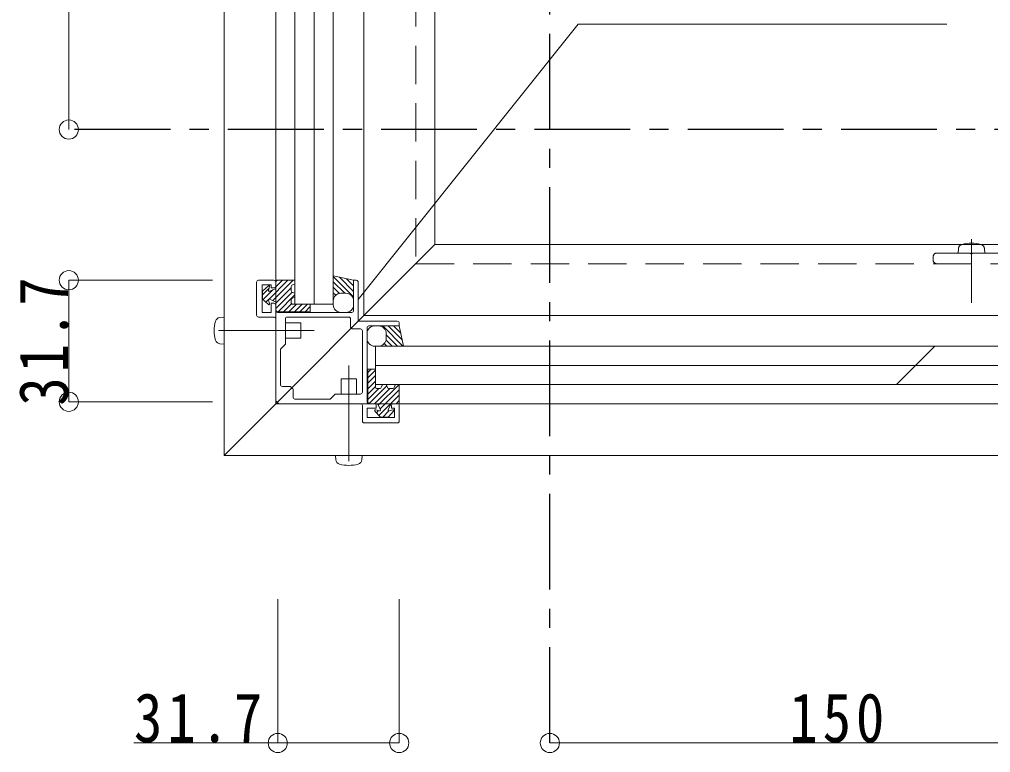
# Model space of a CAD drawing. Units: millimetres, scale not verified. Extents: x -1050 to 1050, y -742 to 742.
# Drawn here: x -290.4 to -37, y -414.3 to -223.1 of the extents above; entities that cross this region are included whole.
import ezdxf

# ---------------------------------------------------------------- set-up
doc = ezdxf.new("R2010")
doc.units = ezdxf.units.MM
doc.header["$LTSCALE"] = 5
doc.linetypes.add('CHAIN1', pattern=[8, 5, -1, 1, -1])
doc.linetypes.add('DASHED2', pattern=[3, 2, -1])
doc.layers.add('0-0_通り芯', color=7, linetype='Continuous')
for name, color, linetype, lineweight in [('0-3_寸法', 54, 'Continuous', 20), ('0-4_手摺部材', 92, 'Continuous', 20), ('0-7_ガラス', 6, 'Continuous', 20), ('0-8_その他', 11, 'Continuous', 20), ('0-9_文字', 3, 'Continuous', 20)]:
    doc.layers.add(name, color=color, linetype=linetype, lineweight=lineweight)
doc.styles.add('ＭＳ ゴシック', font='')
doc.styles.get('ＭＳ ゴシック').set_extended_font_data('MS Gothic')

# ---------------------------------------------------------------- blocks, each defined once
blk = doc.blocks.new('dimension_origin')
at = {"color": 0, "linetype": 'Continuous', "lineweight": -2}
blk.add_circle((0, 0), 1.25, dxfattribs=at)

msp = doc.modelspace()

# ---------------------------------------------------------------- linework, layer by layer
at = {"layer": '0-0_通り芯', "linetype": 'CHAIN1'}
for p, q in [((-151.98, -411.793), (-151.98, -50.914)), ((909.011, -251.793), (-277.5, -251.793))]:
    msp.add_line(p, q, dxfattribs=at)
at = {"layer": '0-0_通り芯'}
msp.add_line((-236.98, -336.793), (-181.98, -281.793), dxfattribs=at)
at = {"layer": '0-3_寸法'}
for p, q in [((-277.5, -101.793), (-277.5, -251.793)), ((-277.5, -322.793), (-277.5, -291.093)), ((-240, -291.093), (-277.5, -291.093)), ((-240, -322.793), (-277.5, -322.793)), ((-222.98, -411.793), (-222.98, -374.293)), ((-191.28, -411.793), (-191.28, -374.293)), ((-191.28, -411.793), (-260.506, -411.793)), ((-151.98, -411.793), (-1.98, -411.793))]:
    msp.add_line(p, q, dxfattribs=at)
at = {"layer": '0-4_手摺部材'}
for p, q in [((-236.98, -336.793), (-236.98, -49.936)), ((-223.483, -110.752), (-223.483, -323.296)), ((-200.48, -110.861), (-200.48, -300.293)), ((-181.98, -124.043), (-181.98, -281.793)), ((-20.48, -281.793), (-181.98, -281.793)), ((-227.98, -291.093), (-223.98, -291.093)), ((-228.48, -291.593), (-228.48, -300.193)), ((-227.08, -299.493), (-227.08, -292.293)), ((-223.98, -293.093), (-224.68, -293.093)), ((-223.48, -292.593), (-223.48, -291.593)), ((-201.98, -291.593), (-201.98, -301.586)), ((-223.98, -297.093), (-224.68, -297.093)), ((-224.68, -297.093), (-224.68, -299.493)), ((-223.48, -298.993), (-223.48, -297.593)), ((-238.099, -300.841), (-236.98, -300.743)), ((-236.98, -300.743), (-236.98, -307.743)), ((-227.98, -300.693), (-224.48, -300.693)), ((-224.68, -299.493), (-227.08, -299.493)), ((-223.98, -300.693), (-224.48, -300.693)), ((-223.48, -301.193), (-223.48, -322.439)), ((-222.98, -299.493), (-203.68, -299.493)), ((-220.98, -307.793), (-220.98, -301.193)), ((-204.48, -300.693), (-220.48, -300.693)), ((-203.98, -303.31), (-203.98, -301.193)), ((-11.129, -300.293), (-200.48, -300.293)), ((-203.645, -303.458), (-202.126, -301.939)), ((-203.645, -303.458), (-202.126, -301.939)), ((-203.497, -303.793), (-201.38, -303.793)), ((-191.78, -301.793), (-201.773, -301.793)), ((-199.68, -322.793), (-199.68, -303.493)), ((-220.98, -306.243), (-216.98, -306.243)), ((-200.88, -304.293), (-200.88, -320.293)), ((-238.099, -307.645), (-236.98, -307.743)), ((-220.98, -307.793), (-222.28, -309.093)), ((-222.28, -318.293), (-222.28, -309.093)), ((-219.679, -318.793), (-221.78, -318.793)), ((-219.479, -319.292), (-219.479, -318.993)), ((-206.43, -320.793), (-206.43, -316.793)), ((-202.43, -316.793), (-206.43, -316.793)), ((-202.43, -320.793), (-202.43, -316.793)), ((-222.876, -322.689), (-219.479, -319.292)), ((-222.876, -322.689), (-219.479, -319.292)), ((-219.479, -319.292), (-219.18, -319.292)), ((-218.98, -319.492), (-218.98, -321.593)), ((-207.98, -320.793), (-209.28, -322.093)), ((-207.98, -320.793), (-201.38, -320.793)), ((-11.021, -323.296), (-223.483, -323.296)), ((-201.38, -323.293), (-222.626, -323.293)), ((-218.48, -322.093), (-209.28, -322.093)), ((-200.88, -323.793), (-200.88, -324.293)), ((-200.88, -327.793), (-200.88, -324.293)), ((-199.18, -323.293), (-197.78, -323.293)), ((-197.28, -323.793), (-197.28, -324.493)), ((-193.28, -323.793), (-193.28, -324.493)), ((-192.78, -323.293), (-191.78, -323.293)), ((-191.28, -327.793), (-191.28, -323.793)), ((-199.68, -324.493), (-199.68, -326.893)), ((-197.28, -324.493), (-199.68, -324.493)), ((-191.78, -328.293), (-200.38, -328.293)), ((-199.68, -326.893), (-192.48, -326.893)), ((98.02, -336.793), (-236.98, -336.793)), ((-207.832, -337.912), (-207.93, -336.793)), ((-200.93, -336.793), (-207.93, -336.793)), ((-201.028, -337.912), (-200.93, -336.793))]:
    msp.add_line(p, q, dxfattribs=at)
at = {"layer": '0-4_手摺部材', "linetype": 'DASHED2'}
for p, q in [((-186.98, -49.936), (-186.98, -286.793)), ((-45.382, -282.874), (-45.48, -283.993)), ((-38.578, -282.874), (-38.48, -283.993)), ((-51.98, -285.793), (-51.98, -284.993)), ((-50.98, -283.993), (-42.28, -283.993)), ((-41.98, -284.293), (-42.28, -283.993)), ((-41.98, -284.293), (-41.68, -283.993)), ((-41.68, -283.993), (-32.28, -283.993)), ((-186.98, -286.793), (98.02, -286.793))]:
    msp.add_line(p, q, dxfattribs=at)
at = {"layer": '0-4_手摺部材', "linetype": 'CHAIN1'}
for p, q in [((-41.98, -280.393), (-41.98, -296.993)), ((-213.48, -304.243), (-242.698, -304.243)), ((-204.43, -313.293), (-204.43, -342.511))]:
    msp.add_line(p, q, dxfattribs=at)
at = {"layer": '0-4_手摺部材'}
for points in [[(-202.48, -291.093), (-203.18, -291.093), (-203.18, -298.993)], [(-224.68, -293.093), (-224.68, -292.293), (-227.08, -292.293)], [(-220.98, -302.243), (-216.98, -302.243), (-216.98, -306.243)], [(-191.28, -302.293), (-191.28, -302.993), (-199.18, -302.993)], [(-193.28, -324.493), (-192.48, -324.493), (-192.48, -326.893)]]:
    msp.add_lwpolyline(points, dxfattribs=at)
at = {"layer": '0-4_手摺部材', "linetype": 'DASHED2'}
for centre, radius, start, end in [((-44.087, -282.987), 1.3, 113.31036, 175), ((-39.873, -282.987), 1.3, 5, 66.68964), ((-50.98, -284.993), 1, 90, 180), ((-50.98, -285.793), 1, 180, 270)]:
    msp.add_arc(centre, radius, start, end, dxfattribs=at)
at = {"layer": '0-4_手摺部材'}
for centre, radius, start, end in [((-44.087, -282.987), 1.3, 105.88085, 113.31036), ((-41.98, -290.393), 9, 74.11915, 105.88085), ((-39.873, -282.987), 1.3, 66.68964, 74.11915), ((-227.98, -291.593), 0.5, 89.99989, 179.99989), ((-223.98, -291.593), 0.5, 0.00011, 90), ((-202.48, -291.593), 0.5, 0.00011, 89.99989), ((-223.98, -292.593), 0.5, 270, 360), ((-223.98, -297.593), 0.5, 0.00011, 89.99989), ((-222.98, -298.993), 0.5, 180, 270), ((-203.68, -298.993), 0.5, 269.99978, 359.99989), ((-237.986, -302.136), 1.3, 94.99996, 164.11911), ((-227.98, -300.193), 0.5, 180, 270), ((-223.98, -301.193), 0.5, 0, 90), ((-220.48, -301.193), 0.5, 90.00011, 180.00011), ((-204.48, -301.193), 0.5, 0, 90), ((-230.58, -304.243), 9, 164.11915, 195.88085), ((-203.78, -303.31), 0.2, 180.00362, 312.49187), ((-203.497, -303.593), 0.2, 137.50795, 269.99672), ((-201.773, -302.293), 0.5, 90, 135), ((-202.48, -301.586), 0.5, 315, 360), ((-201.38, -304.293), 0.5, 360, 90), ((-199.18, -303.493), 0.5, 90, 180), ((-191.78, -302.293), 0.5, 360, 90), ((-237.986, -306.35), 1.3, 195.88084, 264.99999), ((-221.78, -318.293), 0.5, 179.99989, 270), ((-219.679, -318.993), 0.2, 0.00033, 89.99995), ((-219.18, -319.492), 0.2, 360, 90), ((-218.48, -321.593), 0.5, 180, 270), ((-201.38, -320.293), 0.5, 270, 360), ((-223.126, -322.439), 0.354, 179.99994, 315), ((-222.626, -322.939), 0.354, 135, 270), ((-201.38, -323.793), 0.5, 360, 90), ((-199.18, -322.793), 0.5, 180, 270), ((-197.78, -323.793), 0.5, 360, 90), ((-192.78, -323.793), 0.5, 90, 180), ((-191.78, -323.793), 0.5, 360, 90), ((-200.38, -327.793), 0.5, 180, 270), ((-191.78, -327.793), 0.5, 270, 360), ((-206.537, -337.799), 1.3, 185, 254.11915), ((-204.43, -330.393), 9, 254.11915, 285.88085), ((-202.323, -337.799), 1.3, 285.88085, 355)]:
    msp.add_arc(centre, radius, start, end, dxfattribs=at)
at = {"layer": '0-7_ガラス'}
for p, q in [((-218.483, -105.752), (-218.483, -297.293)), ((-213.483, -105.752), (-213.483, -297.293)), ((-208.483, -105.752), (-208.483, -297.293)), ((-218.48, -297.293), (-208.48, -297.293)), ((-197.48, -318.293), (-197.48, -308.293)), ((-6.021, -308.296), (-197.48, -308.296)), ((-61.564, -318.296), (-51.564, -308.296)), ((-6.021, -313.296), (-197.48, -313.296)), ((-6.021, -318.296), (-197.48, -318.296))]:
    msp.add_line(p, q, dxfattribs=at)
at = {"layer": '0-8_その他'}
for p, q in [((-225.241, -296.002), (-220.331, -291.093)), ((-224.228, -296.404), (-218.917, -291.093)), ((-223.48, -293.114), (-223.48, -291.093)), ((-223.48, -292.827), (-221.746, -291.093)), ((-223.48, -291.413), (-223.16, -291.093)), ((-203.18, -291.093), (-208.48, -289.989)), ((-208.48, -290.111), (-203.18, -295.411)), ((-206.847, -290.329), (-203.18, -293.996)), ((-205.061, -290.701), (-203.18, -292.582)), ((-226.98, -294.913), (-225.198, -293.131)), ((-226.916, -293.934), (-225.416, -292.546)), ((-226.806, -296.154), (-224.239, -293.587)), ((-225.088, -292.748), (-225.372, -293.738)), ((-223.597, -293.296), (-225.097, -293.975)), ((-223.48, -297.07), (-219.48, -293.07)), ((-219.48, -293.89), (-219.48, -292.696)), ((-219.291, -292.418), (-218.48, -292.093)), ((-218.518, -292.108), (-218.48, -292.07)), ((-208.48, -291.525), (-205.512, -294.493)), ((-208.48, -292.939), (-206.885, -294.534)), ((-226.98, -294.08), (-226.98, -295.906)), ((-226.916, -296.052), (-225.416, -297.44)), ((-226.072, -296.833), (-225.371, -296.132)), ((-225.088, -297.238), (-225.372, -296.248)), ((-223.597, -296.69), (-225.097, -296.011)), ((-223.48, -298.484), (-219.2, -294.205)), ((-222.874, -299.293), (-218.48, -294.898)), ((-219.48, -296.993), (-219.48, -296.096)), ((-218.48, -294.493), (-219.291, -294.168)), ((-219.291, -295.818), (-218.48, -295.493)), ((-218.48, -295.493), (-218.48, -294.493)), ((-208.48, -294.353), (-207.823, -295.011)), ((-206.48, -294.493), (-205.18, -294.493)), ((-225.314, -297.49), (-225.083, -297.259)), ((-223.48, -298.793), (-223.48, -296.872)), ((-221.46, -299.293), (-219.382, -297.215)), ((-220.046, -299.293), (-218.046, -297.293)), ((-214.48, -297.293), (-219.18, -297.293)), ((-218.632, -299.293), (-216.632, -297.293)), ((-217.218, -299.293), (-215.218, -297.293)), ((-215.803, -299.293), (-214.48, -297.97)), ((-214.48, -299.293), (-214.48, -297.293)), ((-208.48, -297.493), (-208.48, -296.493)), ((-203.18, -296.493), (-203.18, -297.493)), ((-214.48, -299.293), (-222.98, -299.293)), ((-205.18, -299.493), (-206.48, -299.493)), ((-196.68, -302.993), (-197.68, -302.993)), ((-190.298, -308.293), (-195.598, -302.993)), ((-190.516, -306.66), (-194.183, -302.993)), ((-190.888, -304.874), (-192.769, -302.993)), ((-191.28, -302.993), (-190.176, -308.293)), ((-199.68, -304.993), (-199.68, -306.293)), ((-194.68, -306.293), (-194.68, -304.993)), ((-191.712, -308.293), (-194.68, -305.325)), ((-197.68, -308.293), (-196.68, -308.293)), ((-194.54, -308.293), (-195.198, -307.636)), ((-193.126, -308.293), (-194.721, -306.698)), ((-199.48, -314.293), (-199.48, -322.793)), ((-199.48, -314.293), (-197.48, -314.293)), ((-199.48, -315.143), (-198.63, -314.293)), ((-199.48, -316.557), (-197.48, -314.557)), ((-199.48, -317.972), (-197.48, -315.972)), ((-197.48, -314.293), (-197.48, -318.993)), ((-199.48, -319.386), (-197.48, -317.386)), ((-199.48, -320.8), (-197.48, -318.8)), ((-199.124, -323.272), (-194.527, -318.675)), ((-196.739, -323.716), (-191.316, -318.293)), ((-196.005, -319.104), (-195.68, -318.293)), ((-195.761, -318.495), (-195.559, -318.293)), ((-195.68, -318.293), (-194.68, -318.293)), ((-194.68, -318.293), (-194.355, -319.104)), ((-192.605, -319.104), (-192.28, -318.293)), ((-199.48, -322.214), (-196.559, -319.293)), ((-197.73, -323.293), (-193.73, -319.293)), ((-197.18, -319.293), (-196.283, -319.293)), ((-196.568, -326.373), (-191.28, -321.085)), ((-196.298, -324.689), (-191.28, -319.671)), ((-194.077, -319.293), (-192.883, -319.293)), ((-198.98, -323.293), (-197.059, -323.293)), ((-196.877, -323.41), (-196.198, -324.91)), ((-193.483, -323.41), (-194.162, -324.91)), ((-193.301, -323.293), (-191.28, -323.293)), ((-192.074, -323.293), (-191.28, -322.499)), ((-196.239, -326.729), (-197.627, -325.229)), ((-197.425, -324.901), (-196.435, -325.185)), ((-197.248, -325.639), (-196.714, -325.105)), ((-194.267, -326.793), (-196.093, -326.793)), ((-195.574, -326.793), (-193.973, -325.193)), ((-194.121, -326.729), (-192.733, -325.229)), ((-192.935, -324.901), (-193.925, -325.185))]:
    msp.add_line(p, q, dxfattribs=at)
for points in [[(-218.48, -292.093), (-218.48, -291.093), (-223.48, -291.093)], [(-192.28, -318.293), (-191.28, -318.293), (-191.28, -323.293)]]:
    msp.add_lwpolyline(points, dxfattribs=at)
for centre, radius, start, end in [((-226.78, -294.08), 0.2, 132.76731, 180.00005), ((-225.28, -292.693), 0.2, 343.96271, 132.76731), ((-225.18, -293.793), 0.2, 163.96239, 294.35441), ((-223.68, -293.114), 0.2, 294.35416, 359.99978), ((-219.18, -292.696), 0.3, 111.80142, 180.00015), ((-219.18, -293.89), 0.3, 180.00033, 248.19863), ((-226.78, -295.906), 0.2, 180.00005, 227.23221), ((-225.18, -296.193), 0.2, 65.64521, 196.03729), ((-219.18, -296.096), 0.3, 111.80118, 179.99996), ((-206.48, -296.493), 2, 90.00005, 180.00003), ((-205.18, -296.493), 2, 359.99997, 89.99997), ((-225.28, -297.293), 0.2, 227.23222, 16.03739), ((-223.68, -296.872), 0.2, 0.00005, 65.64546), ((-222.98, -298.793), 0.5, 180.00011, 270), ((-219.18, -296.993), 0.3, 179.99996, 270.00004), ((-206.48, -297.493), 2, 180, 270), ((-205.18, -297.493), 2, 269.99997, 359.99997), ((-197.68, -304.993), 2, 90, 180), ((-196.68, -304.993), 2, 0, 90), ((-197.68, -306.293), 2, 180, 270), ((-196.68, -306.293), 2, 270, 360), ((-197.18, -318.993), 0.3, 180, 270), ((-196.283, -318.993), 0.3, 270, 338.19859), ((-194.077, -318.993), 0.3, 201.80141, 270), ((-192.883, -318.993), 0.3, 270, 338.19859), ((-198.98, -322.793), 0.5, 180, 270), ((-197.059, -323.493), 0.2, 24.35477, 90), ((-193.301, -323.493), 0.2, 90, 155.64523), ((-197.48, -325.093), 0.2, 73.96257, 222.76769), ((-196.38, -324.993), 0.2, 253.96257, 24.35477), ((-196.093, -326.593), 0.2, 222.76769, 270), ((-194.267, -326.593), 0.2, 270, 317.23231), ((-193.98, -324.993), 0.2, 155.64523, 286.03743), ((-192.88, -325.093), 0.2, 317.23231, 106.03743)]:
    msp.add_arc(centre, radius, start, end, dxfattribs=at)
at = {"layer": '0-9_文字'}
msp.add_lwpolyline([(-201.98, -296.155), (-144.618, -224.293), (-48.368, -224.293)], dxfattribs=at)

# ---------------------------------------------------------------- block references
at = {"layer": '0-3_寸法', "xscale": 2, "yscale": 2}
for p, rotation in [((-277.5, -251.793), 270), ((-277.5, -291.093), 90), ((-277.5, -322.793), 270), ((-222.98, -411.793), 180), ((-151.98, -411.793), 180)]:
    msp.add_blockref('dimension_origin', p, dxfattribs=dict(at, rotation=rotation))
msp.add_blockref('dimension_origin', (-191.28, -411.793), dxfattribs=at)

# ---------------------------------------------------------------- texts
at = {"layer": '0-3_寸法', "insert": (-277.5, -323.818), "char_height": 12.83, "attachment_point": 7, "rotation": 90, "style": 'ＭＳ ゴシック'}
msp.add_mtext('\\T1.17;\\W0.85;31.7', dxfattribs=at)
at = {"layer": '0-3_寸法', "char_height": 12.83, "attachment_point": 7, "style": 'ＭＳ ゴシック'}
for s, insert in [('\\T1.17;\\W0.85;31.7', (-260.506, -411.793)), ('\\T1.17;\\W0.85;150', (-89.48, -411.793))]:
    msp.add_mtext(s, dxfattribs=dict(at, insert=insert))

doc.saveas('drawing.dxf')
